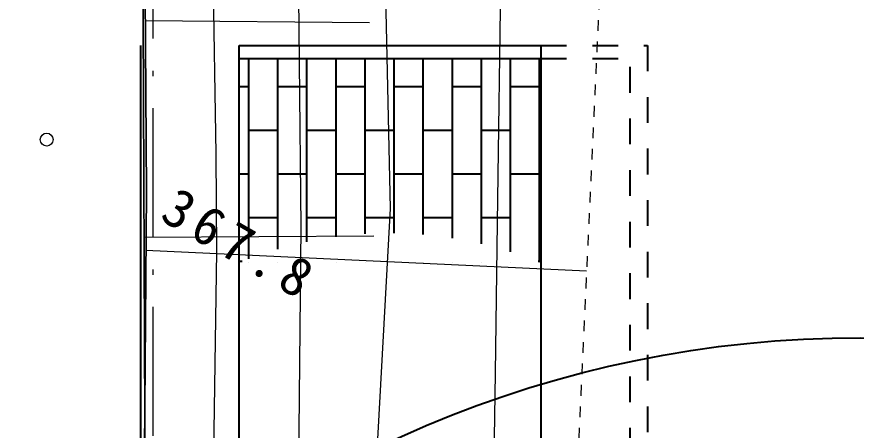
# Model space of a CAD drawing. Header units: millimetres. Extents: x -2078669 to -1085629, y -5987148 to 310365.
# Drawn here: x -1704718 to -1685170, y -3822506 to -3812885 of the extents above; entities that cross this region are included whole.
import ezdxf

# ---------------------------------------------------------------- set-up
doc = ezdxf.new("R2010")
doc.units = ezdxf.units.MM
doc.header["$LTSCALE"] = 500
for name, pattern in [('561019', [1, 0.5, -0.5]), ('SXF_一点短鎖線', [9.25, 6, -1.5, 0.25, -1.5]), ('SXF_跳び破線', [12, 6, -6])]:
    doc.linetypes.add(name, pattern=pattern)
for name, color, linetype, lineweight in [('D-BGD', 7, 'Continuous', 13), ('D-BMK', 2, 'SXF_一点短鎖線', 13), ('D-BMK-OTRS', 7, 'Continuous', 13), ('D-BYP-STR2', 6, 'Continuous', 25), ('D-BYP-STR8', 5, 'Continuous', 25), ('D-BYP-STRA', 1, 'Continuous', 25), ('●予備設計_LP横断', 7, 'Continuous', 13)]:
    doc.layers.add(name, color=color, linetype=linetype, lineweight=lineweight)
doc.styles.add('MS ゴシック', font='MS Gothic.ttf')

# ---------------------------------------------------------------- blocks, each defined once
blk = doc.blocks.new('M7312')
at = {"layer": '●予備設計_LP横断', "linetype": 'Continuous', "lineweight": 20}
blk.add_circle((0, -0.001), 0.15, dxfattribs=at)
blk = doc.blocks.new('河川平面')
at = {"layer": 'D-BGD', "linetype": 'Continuous'}
for p, q in [((1609238, -2766470), (1614464, -2766521)), ((1609209, -2771511), (1614564, -2771486)), ((1609254, -2771817), (1619516, -2772295))]:
    blk.add_line(p, q, dxfattribs=at)
at = {"layer": 'D-BGD', "linetype": 'Continuous', "flags": 128}
for points in [[(1615472, -2812388), (1615273, -2807092), (1615231, -2805958), (1615082, -2805064), (1614196, -2802555), (1611544, -2797523), (1610785, -2796134), (1609990, -2794678), (1609448, -2793437), (1609275, -2792488), (1609120, -2789483), (1609265, -2770458), (1609158, -2754356), (1608991, -2733247), (1608817, -2713807), (1608555, -2699081), (1609014, -2666342), (1609021, -2620514)], [(1608555, -2699081), (1608817, -2713807), (1608991, -2733247), (1609158, -2754356), (1609265, -2770458), (1609120, -2789483)]]:
    blk.add_lwpolyline(points, dxfattribs=at)
for points, elevation in [([(1610013, -2620514), (1610004, -2655012), (1609981, -2662598), (1609913, -2668183), (1609452, -2691949), (1609445, -2695730), (1609534, -2701509), (1610811, -2765298), (1610885, -2769571), (1610897, -2771846), (1610716, -2783859), (1610693, -2787913), (1610772, -2789970), (1610879, -2790832), (1611484, -2792973), (1612825, -2795553), (1614449, -2798377), (1615902, -2801242), (1616987, -2804270), (1617505, -2807574), (1617667, -2810962)], 367000), ([(1611715, -2620514), (1611197, -2668195), (1611105, -2685482), (1611228, -2700780), (1611946, -2745632), (1612011, -2749082), (1612060, -2750532), (1612325, -2753298), (1612593, -2757485), (1612783, -2763612), (1612864, -2771282), (1612734, -2784705), (1612727, -2788483), (1612845, -2790265), (1613065, -2791226), (1613931, -2793393), (1615912, -2797217), (1616301, -2797929), (1618572, -2802762), (1619578, -2807144), (1619707, -2810758)], 366000), ([(1621746, -2814441), (1621891, -2808510), (1621764, -2806453), (1621613, -2804739), (1621190, -2802460), (1619945, -2799860), (1615503, -2792088), (1615083, -2791125), (1614669, -2789480), (1614591, -2787428), (1614424, -2780447), (1614954, -2770848), (1614660, -2757775), (1613687, -2747587), (1613373, -2737098), (1613203, -2724566), (1612724, -2704239), (1612726, -2695354), (1612599, -2678222), (1612988, -2655305), (1612966, -2630582), (1613359, -2620514)], 365000), ([(1623796, -2818518), (1624032, -2810240), (1624125, -2807468), (1624236, -2805489), (1624244, -2803817), (1623725, -2802293), (1620285, -2795694), (1618029, -2791812), (1617489, -2790721), (1616969, -2789309), (1616837, -2787094), (1617312, -2780196), (1617397, -2774676), (1617446, -2771179), (1617614, -2759007), (1617664, -2755279), (1617387, -2752525), (1616960, -2744706), (1616414, -2735865), (1615549, -2723449), (1615307, -2713395), (1614941, -2697350)], 364000)]:
    blk.add_lwpolyline(points, dxfattribs=dict(at, elevation=elevation))
at = {"layer": 'D-BGD', "linetype": '561019', "flags": 128}
blk.add_lwpolyline([(1618950, -2620514), (1618959, -2621129), (1618665, -2658302), (1618663, -2658627), (1618571, -2661701), (1617747, -2689368), (1618403, -2710987), (1619104, -2730441), (1619135, -2731637), (1619943, -2763133), (1618853, -2786511), (1619008, -2789521), (1619927, -2791602), (1625688, -2802391), (1625125, -2825293), (1624564, -2827572), (1623496, -2829911), (1618630, -2838640), (1618342, -2840170), (1618771, -2861642), (1618913, -2870692)], dxfattribs=at)
at = {"layer": 'D-BGD', "linetype": 'Continuous'}
for points in [[(1615473, -2813810, 368400), (1615503, -2805510, 368350), (1615442, -2805095, 368370), (1615373, -2804813, 368380), (1615226, -2804347, 368420), (1610224, -2794667, 368260), (1609794, -2793590, 368280), (1609534, -2792437, 368300), (1609236, -2777605, 368510), (1609158, -2758979, 368490), (1609245, -2738601, 368470), (1609119, -2714860, 368280), (1609038, -2675632, 368370), (1609172, -2662075, 368370), (1609082, -2627858, 368360), (1609044, -2620514, 368307)], [(1609119, -2714860, 368280), (1609245, -2738601, 368470), (1609158, -2758979, 368490), (1609236, -2777605, 368510), (1609534, -2792437, 368300)]]:
    blk.add_polyline3d(points, dxfattribs=at)
at = {"layer": 'D-BGD', "linetype": 'Continuous', "lineweight": 20, "xscale": 1000, "yscale": 1000, "zscale": 1000, "rotation": 330.1091246385173}
blk.add_blockref('M7312', (1606945, -2769242, 367818), dxfattribs=at)
at = {"layer": 'D-BGD', "linetype": 'Continuous', "insert": (1609538, -2771104, 367818), "char_height": 900, "attachment_point": 7, "rotation": 330.1091, "line_spacing_factor": 0.722892, "style": 'MS ゴシック'}
blk.add_mtext('\\T1.284;367.8', dxfattribs=at)

msp = doc.modelspace()

# ---------------------------------------------------------------- hatches: boundary and pattern name
at = {"layer": 'D-BYP-STRA'}
h = msp.add_hatch(dxfattribs=at)
h.set_pattern_fill('AR-BRSTD', color=256, scale=10, angle=90)
h.set_pattern_definition([(90, (-2359121.8, -3099251.1), (-677.418, 4e-14), []), (180, (-2359121.8, -3099251.1), (-677.418, -1016), [677.418, -677.418])])
edge = h.paths.add_edge_path()
edge.add_line((-1699536.4, -3813852.7), (-1699536.4, -3818604.6))
edge.add_arc((-1696025.4, -3827278.5), 9357.5, 67.96325, 112.03675, ccw=False)
edge.add_line((-1692514.5, -3818604.6), (-1692514.5, -3813852.7))
edge.add_line((-1692514.5, -3813852.7), (-1699536.4, -3813852.7))

# ---------------------------------------------------------------- linework, layer by layer
at = {"layer": 'D-BMK', "linetype": 'SXF_一点短鎖線', "flags": 128}
msp.add_lwpolyline([(-1701552.5, -3667013.4), (-1701552.5, -3917191.7)], dxfattribs=at)
msp.add_lwpolyline([(-1701552.5, -3667013.4), (-1701552.5, -3917191.7)], dxfattribs=at)
at = {"layer": 'D-BMK-OTRS', "color": 7, "linetype": 'Continuous', "lineweight": 13}
msp.add_line((-1701552.5, -3812399.3), (-1701552.5, -3813107.1), dxfattribs=at)
at = {"layer": 'D-BYP-STR2'}
msp.add_line((-1701838.9, -3813552.7), (-1701838.9, -3846352.7), dxfattribs=at)
at = {"layer": 'D-BYP-STR8'}
msp.add_circle((-1685061.7, -3846352.4, 0), 26000, dxfattribs=at)
at = {"layer": 'D-BYP-STRA', "ltscale": 0.2}
for p, q in [((-1699536.4, -3813552.7), (-1692514.5, -3813552.7)), ((-1699536.4, -3846352.7), (-1699536.4, -3813552.7)), ((-1692514.5, -3813552.7), (-1692514.5, -3828552.7)), ((-1699536.4, -3813852.7), (-1692514.5, -3813852.7))]:
    msp.add_line(p, q, dxfattribs=at)
at = {"layer": 'D-BYP-STRA', "linetype": 'SXF_跳び破線', "ltscale": 0.2}
for p, q in [((-1692514.5, -3813552.7), (-1690030.2, -3813552.7)), ((-1690430.2, -3829052.7), (-1690430.2, -3813552.7)), ((-1690030.2, -3813552.7), (-1690030.2, -3829052.7)), ((-1692514.5, -3813852.7), (-1690430.2, -3813852.7))]:
    msp.add_line(p, q, dxfattribs=at)

# ---------------------------------------------------------------- block references
at = {"layer": 'D-BGD'}
msp.add_blockref('河川平面', (-3310965.8, -1046499.8), dxfattribs=at)

doc.saveas('drawing.dxf')
